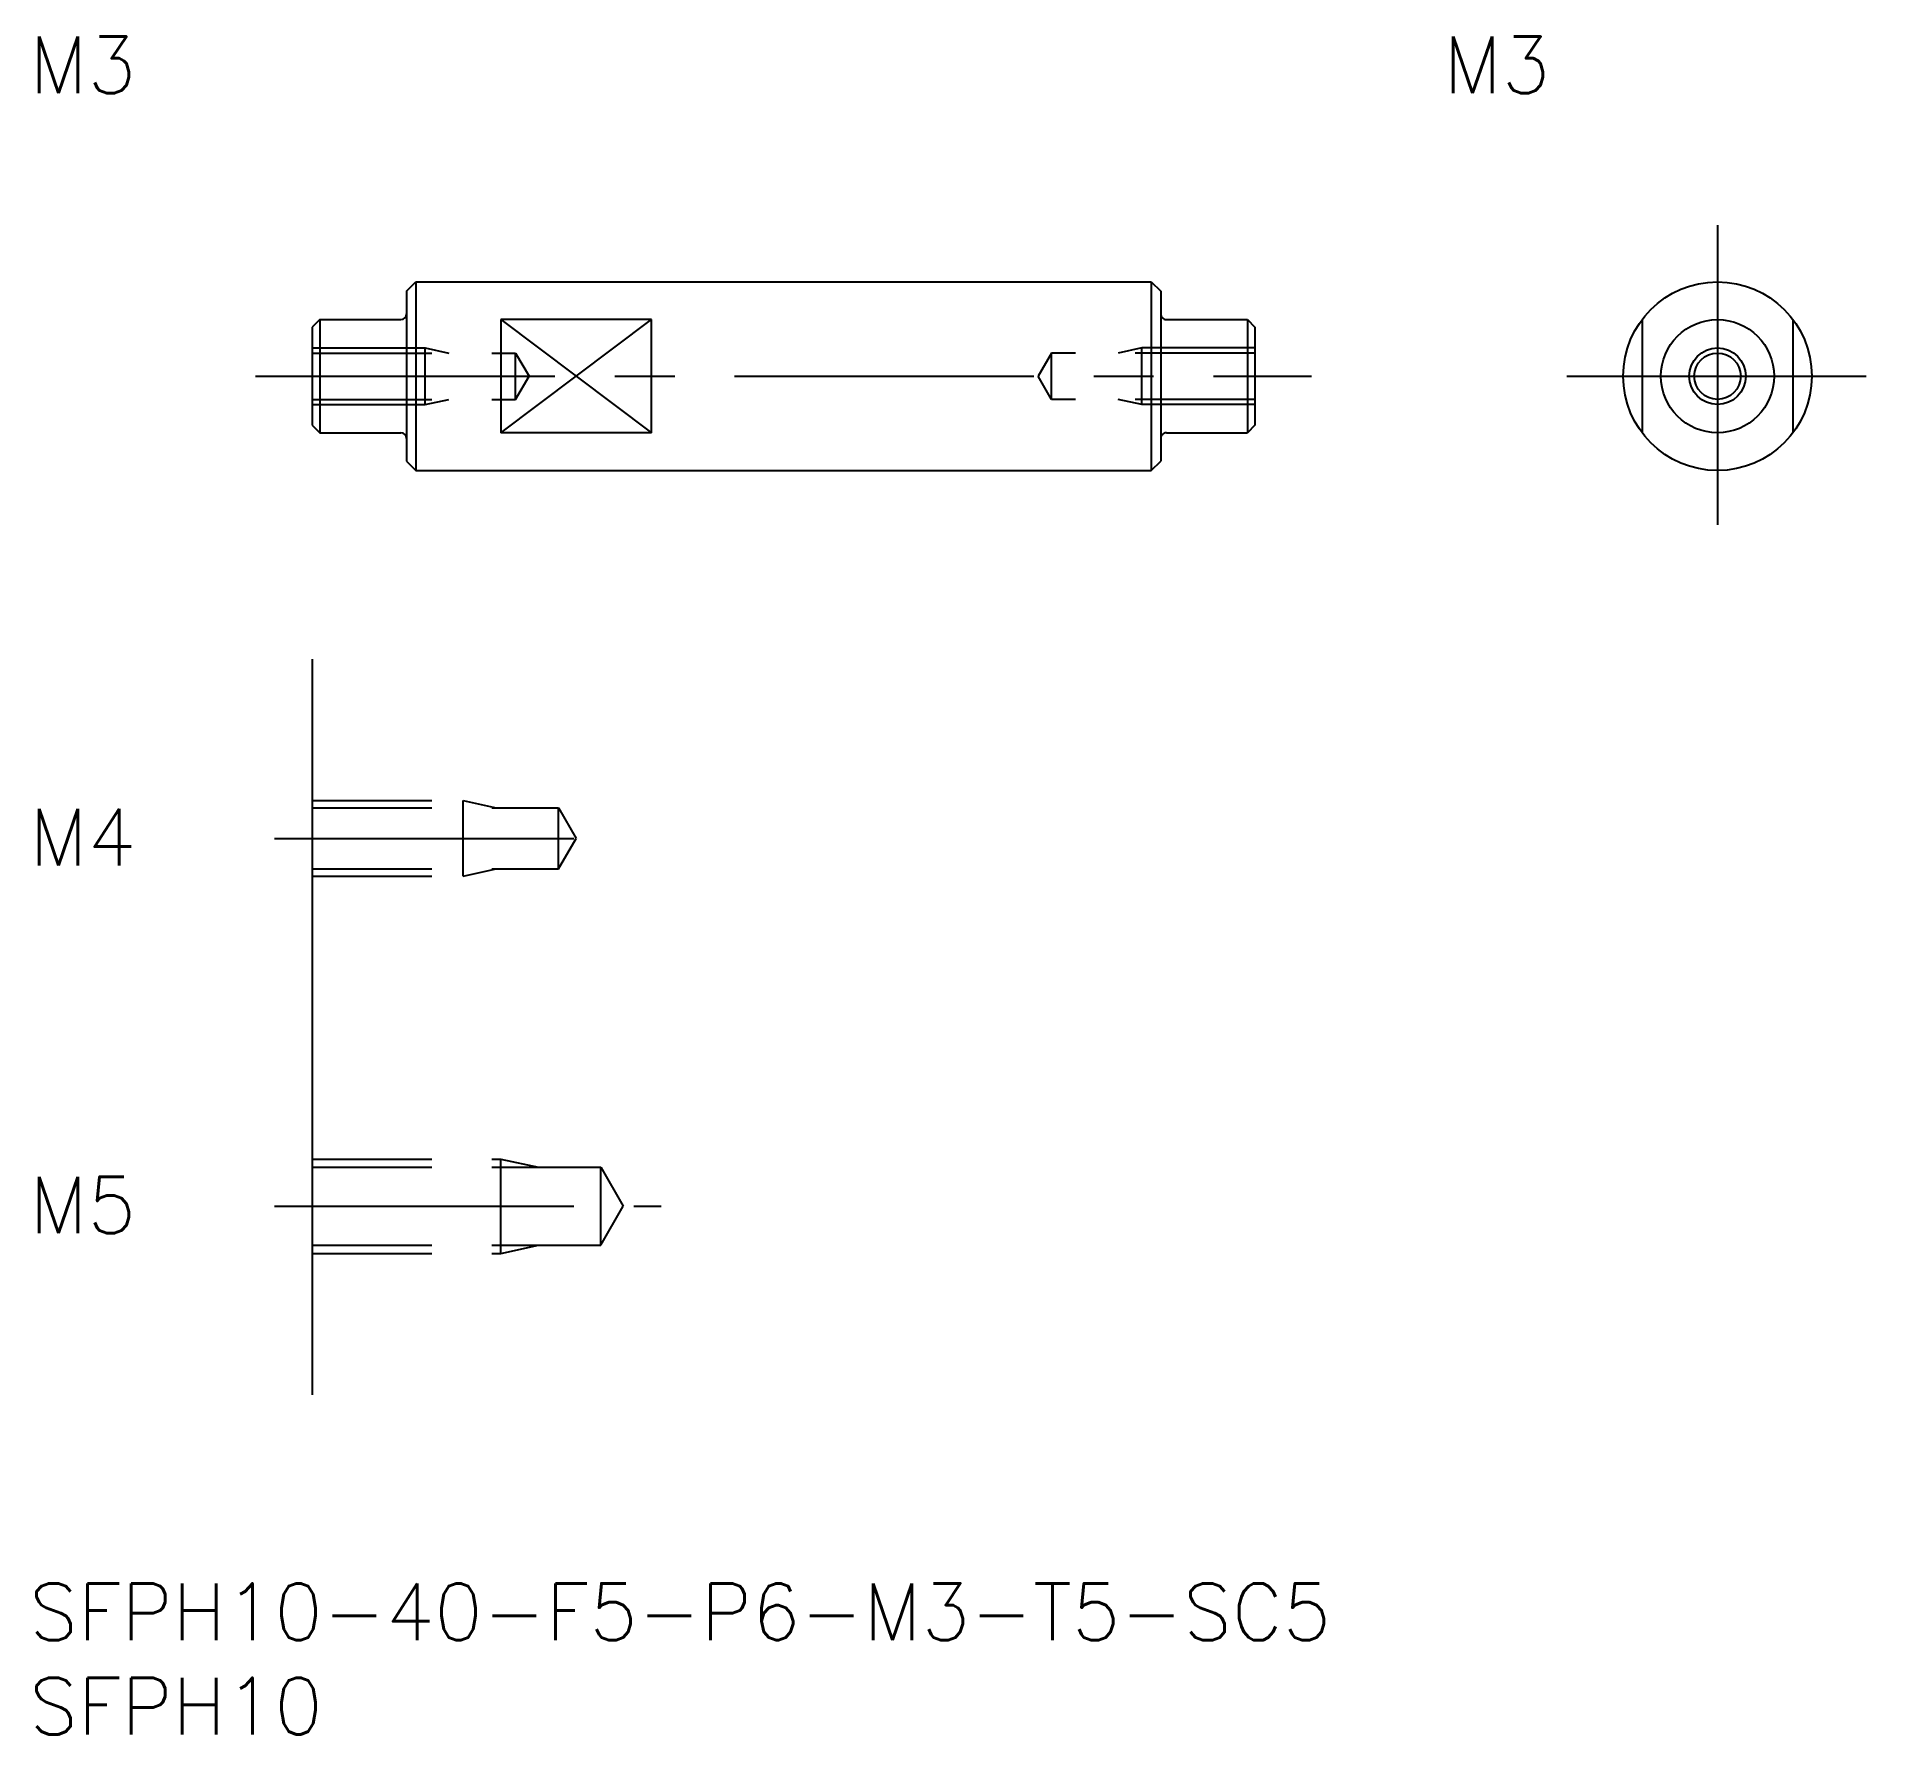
# Model space of a CAD drawing. Extents: x 0.4 to 97.5, y -8 to 82.
import ezdxf

# ---------------------------------------------------------------- set-up
doc = ezdxf.new("R2010")
doc.units = 0
doc.header["$LTSCALE"] = 0.5
doc.linetypes.add('CENTER', pattern=[50.8, 31.75, -6.35, 6.35, -6.35])
doc.linetypes.add('DASHED', pattern=[19.05, 12.7, -6.35])
for name, color, linetype in [('MSM_CENTER', 1, 'CENTER'), ('MSM_CONTINUOUS', 7, 'CONTINUOUS'), ('MSM_DASHED', 4, 'DASHED'), ('MSM_NARROW', 5, 'CONTINUOUS'), ('MSM_PART_NUMBER', 7, 'CONTINUOUS')]:
    doc.layers.add(name, color=color, linetype=linetype)
doc.styles.get("Standard").update_dxf_attribs({"font": 'txt.shx', "height": 3, "bigfont": 'bigfont.shx'})

# ---------------------------------------------------------------- blocks, each defined once
blk = doc.blocks.new('*U4')
at = {"layer": 'MSM_PART_NUMBER'}
blk.add_text('SFPH10-40-F5-P6-M3-T5-SC5', height=3, dxfattribs=at).set_placement((0, -3))
blk = doc.blocks.new('*U5')
at = {"layer": 'MSM_PART_NUMBER'}
blk.add_text('SFPH10', height=3, dxfattribs=at).set_placement((0, -8))
blk = doc.blocks.new('*U6')
at = {"layer": 'MSM_PART_NUMBER'}
blk.add_text('M5', height=3, dxfattribs=at).set_placement((0, 18.561))
blk = doc.blocks.new('*U7')
at = {"layer": 'MSM_PART_NUMBER'}
blk.add_text('M4', height=3, dxfattribs=at).set_placement((0, 38.061))
blk = doc.blocks.new('*U8')
at = {"layer": 'MSM_PART_NUMBER'}
blk.add_text('M3', height=3, dxfattribs=at).set_placement((0, 79.001))
blk = doc.blocks.new('*U9')
at = {"layer": 'MSM_PART_NUMBER'}
blk.add_text('M3', height=3, dxfattribs=at).set_placement((75, 79.001))

msp = doc.modelspace()

# ---------------------------------------------------------------- linework, layer by layer
at = {"layer": 'MSM_CENTER'}
for p, q in [((89.531, 72), (89.531, 56)), ((12, 64), (68, 64)), ((81.531, 64), (97.531, 64)), ((13, 39.5), (31, 39.5)), ((13, 20), (33.5, 20))]:
    msp.add_line(p, q, dxfattribs=at)
at = {"layer": 'MSM_CONTINUOUS'}
for p, q in [((20, 68.5), (20.5, 69)), ((20.5, 69), (59.5, 69)), ((20.5, 69), (20.5, 59)), ((59.5, 69), (59.5, 59)), ((59.5, 69), (60, 68.5)), ((20, 68.5), (20, 59.5)), ((60, 68.5), (60, 59.5)), ((15.4, 67), (15, 66.6)), ((15, 66.6), (15, 61.4)), ((15.4, 67), (19.7, 67)), ((15.4, 67), (15.4, 61)), ((33, 67), (25, 67)), ((25, 67), (25, 61)), ((33, 61), (33, 67)), ((60.3, 67), (64.6, 67)), ((64.6, 67), (64.6, 61)), ((64.6, 67), (65, 66.6)), ((65, 66.6), (65, 61.4)), ((15, 61.4), (15.4, 61)), ((65, 61.4), (64.6, 61)), ((15.4, 61), (19.7, 61)), ((33, 61), (25, 61)), ((60.3, 61), (64.6, 61)), ((20, 59.5), (20.5, 59)), ((59.5, 59), (60, 59.5)), ((20.5, 59), (59.5, 59)), ((15, 49), (15, 10))]:
    msp.add_line(p, q, dxfattribs=at)
for radius in [5, 3, 1.23]:
    msp.add_circle((89.531, 64), radius, dxfattribs=at)
for centre, start, end in [((19.7, 67.3), 270, 0), ((60.3, 67.3), 179.99999, 270), ((19.7, 60.7), 0, 90), ((60.3, 60.7), 90, 180.00001)]:
    msp.add_arc(centre, 0.3, start, end, dxfattribs=at)
at = {"layer": 'MSM_DASHED'}
for p, q in [((85.531, 67), (85.531, 61)), ((93.531, 67), (93.531, 61)), ((15, 65.5), (21, 65.5)), ((15, 65.229), (25.79, 65.229)), ((21, 65.5), (22.25, 65.229)), ((21, 62.5), (21, 65.5)), ((25.79, 62.77), (25.79, 65.229)), ((25.79, 65.229), (26.5, 64)), ((54.21, 65.229), (53.5, 64)), ((65, 65.229), (54.21, 65.229)), ((54.21, 62.77), (54.21, 65.229)), ((59, 65.5), (57.75, 65.229)), ((65, 65.5), (59, 65.5)), ((59, 62.5), (59, 65.5)), ((25.79, 62.77), (26.5, 64)), ((54.21, 62.77), (53.5, 64)), ((15, 62.77), (25.79, 62.77)), ((15, 62.5), (21, 62.5)), ((21, 62.5), (22.25, 62.77)), ((65, 62.77), (54.21, 62.77)), ((59, 62.5), (57.75, 62.77)), ((65, 62.5), (59, 62.5)), ((15, 41.5), (23, 41.5)), ((15, 41.121), (28.064, 41.121)), ((23, 37.5), (23, 41.5)), ((23, 41.5), (24.75, 41.121)), ((28.064, 37.879), (28.064, 41.121)), ((28.064, 41.121), (29, 39.5)), ((28.064, 37.879), (29, 39.5)), ((15, 37.879), (28.064, 37.879)), ((15, 37.5), (23, 37.5)), ((23, 37.5), (24.75, 37.879)), ((15, 22.5), (25, 22.5)), ((25, 17.5), (25, 22.5)), ((25, 22.5), (27, 22.067)), ((15, 22.067), (30.307, 22.067)), ((30.307, 17.933), (30.307, 22.067)), ((30.307, 22.067), (31.5, 20)), ((30.307, 17.933), (31.5, 20)), ((15, 17.933), (30.307, 17.933)), ((15, 17.5), (25, 17.5)), ((25, 17.5), (27, 17.933))]:
    msp.add_line(p, q, dxfattribs=at)
at = {"layer": 'MSM_NARROW'}
for p, q in [((25, 67), (33, 61)), ((25, 61), (33, 67))]:
    msp.add_line(p, q, dxfattribs=at)
msp.add_circle((89.531, 64), 1.5, dxfattribs=at)

# ---------------------------------------------------------------- block references
at = {"layer": 'MSM_CONTINUOUS'}
for name in ['*U8', '*U9', '*U7', '*U6', '*U4', '*U5']:
    msp.add_blockref(name, (0, 0), dxfattribs=at)

doc.saveas('drawing.dxf')
